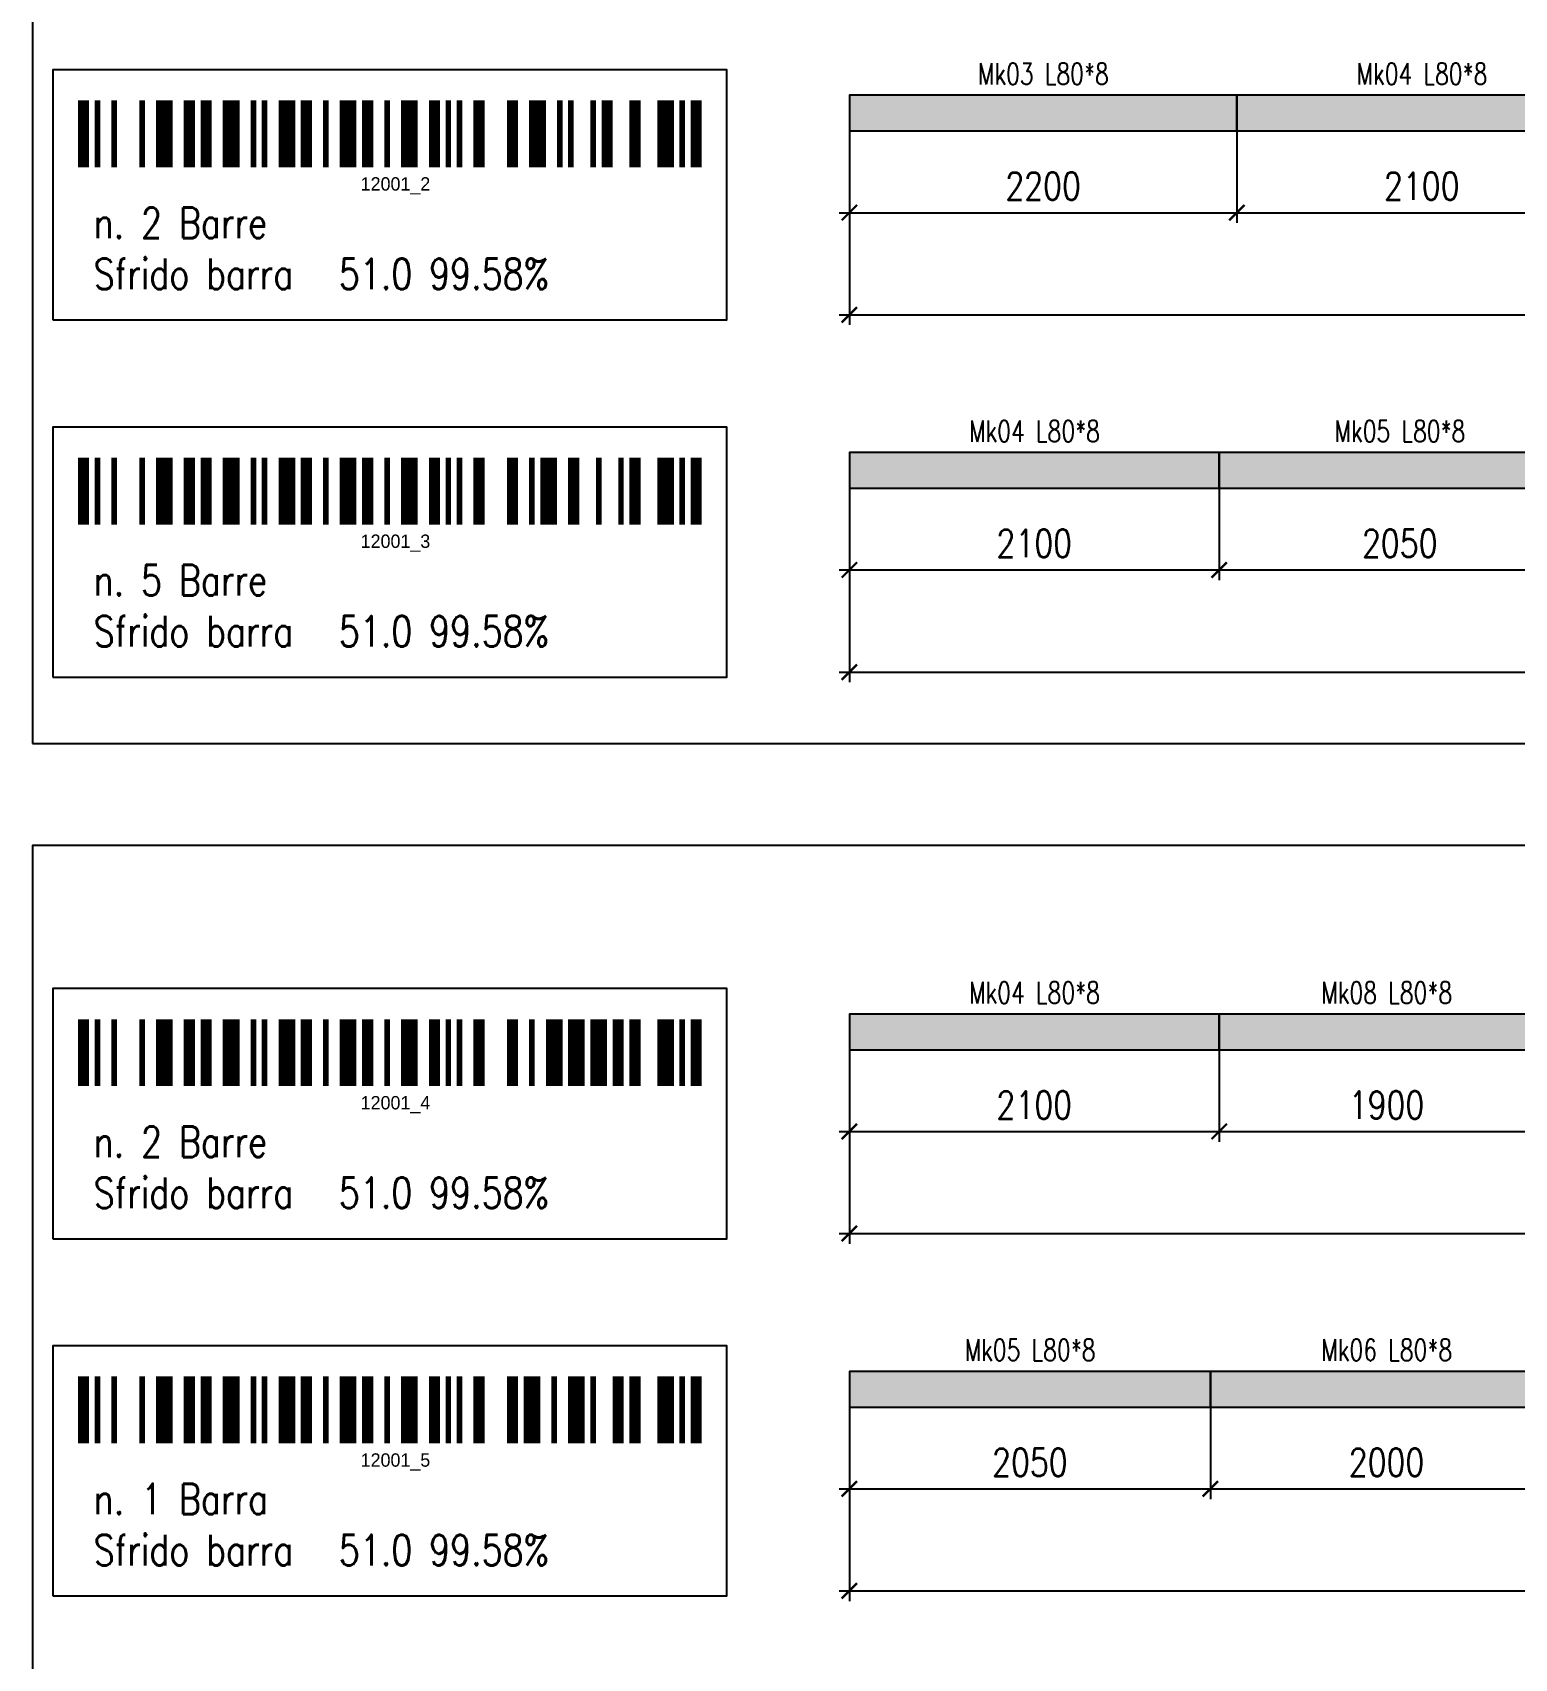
# Model space of a CAD drawing. Header units: millimetres. Extents: x -56 to 421004, y -1 to 91234.
# Drawn here: x 358607 to 367022, y 73628 to 82861 of the extents above; entities that cross this region are included whole.
import ezdxf
from ezdxf.enums import TextEntityAlignment as Align

# ---------------------------------------------------------------- set-up
doc = ezdxf.new("R2010")
doc.units = ezdxf.units.MM
doc.styles.add('EasyCutStyle', font='romans.shx', dxfattribs={"width": 0.8})
doc.styles.add('EasyCutStyleOptimezeBars', font='Romans.shx', dxfattribs={"width": 0.8})
doc.dimstyles.new('EasyCutDimOptimezeBars', dxfattribs={"dimscale": 57.971, "dimtxt": 2.7, "dimasz": 1.5, "dimexe": 1, "dimexo": 0, "dimgap": 1.25, "dimtad": 1, "dimdec": 1, "dimrnd": 0.5, "dimzin": 12, "dimdsep": 46, "dimtxsty": 'EasyCutStyleOptimezeBars', "dimblk": 'ARCHTICK', "dimblk1": 'ARCHTICK', "dimblk2": 'ARCHTICK', "dimcen": 1, "dimdle": 1, "dimclrd": 1, "dimclre": 1, "dimclrt": 3, "dimadec": 3, "dimazin": 0, "dimtfac": 1, "dimtdec": 1, "dimtix": 1, "dimtmove": 0, "dimatfit": 3, "dimfxl": 1, "dimtfill": 1, "dimtolj": 1, "dimtzin": 0, "dimarcsym": 0})

# ---------------------------------------------------------------- blocks, each defined once
blk = doc.blocks.new('BARCODE128_12001_2')
at = {"linetype": 'Continuous'}
for points, const_width in [([(1, 0), (1, 12)], 2), ([(3.5, 0), (3.5, 12)], 1), ([(6.5, 0), (6.5, 12)], 1), ([(11.5, 0), (11.5, 12)], 1), ([(15.5, 0), (15.5, 12)], 3), ([(20, 0), (20, 12)], 2), ([(23, 0), (23, 12)], 2), ([(27.5, 0), (27.5, 12)], 3), ([(31.5, 0), (31.5, 12)], 1), ([(33.5, 0), (33.5, 12)], 1), ([(37.5, 0), (37.5, 12)], 3), ([(41, 0), (41, 12)], 2), ([(44.5, 0), (44.5, 12)], 1), ([(48.5, 0), (48.5, 12)], 3), ([(52, 0), (52, 12)], 2), ([(55.5, 0), (55.5, 12)], 1), ([(59.5, 0), (59.5, 12)], 3), ([(64, 0), (64, 12)], 2), ([(66.5, 0), (66.5, 12)], 1), ([(68.5, 0), (68.5, 12)], 1), ([(72, 0), (72, 12)], 2), ([(78, 0), (78, 12)], 2), ([(82.5, 0), (82.5, 12)], 3), ([(86.5, 0), (86.5, 12)], 1), ([(88.5, 0), (88.5, 12)], 1), ([(92.5, 0), (92.5, 12)], 1), ([(95, 0), (95, 12)], 2), ([(100, 0), (100, 12)], 2), ([(105.5, 0), (105.5, 12)], 3), ([(108.5, 0), (108.5, 12)], 1), ([(111, 0), (111, 12)], 2)]:
    blk.add_lwpolyline(points, dxfattribs=dict(at, const_width=const_width))
blk.add_text('12001_2', height=2.4).set_placement((57, -4.2), align=Align.CENTER)
blk = doc.blocks.new('_ArchTick')
at = {"color": 0, "linetype": 'ByBlock', "const_width": 0.15}
blk.add_lwpolyline([(-0.5, -0.5), (0.5, 0.5)], dxfattribs=at)
blk = doc.blocks.new('*D1764')
at = {"color": 1, "lineweight": -2}
for p, q in [((363245.2, 82302.2), (363245.2, 81780.4)), ((365445.2, 82302.2), (365445.2, 81780.4)), ((363187.3, 81838.4), (365503.2, 81838.4))]:
    blk.add_line(p, q, dxfattribs=at)
at = {"layer": 'Defpoints', "color": 0}
for p in [(363245.2, 82302.2), (365445.2, 82302.2), (365445.2, 81838.4)]:
    blk.add_point(p, dxfattribs=at)
at = {"color": 1, "lineweight": -2, "xscale": 86.9637, "yscale": 86.9637, "zscale": 86.9637, "rotation": 180}
blk.add_blockref('_ArchTick', (363245.2, 81838.4), dxfattribs=at)
at = {"color": 1, "lineweight": -2, "xscale": 86.9637, "yscale": 86.9637, "zscale": 86.9637}
blk.add_blockref('_ArchTick', (365445.2, 81838.4), dxfattribs=at)
at = {"color": 3, "insert": (364345.2, 81989.1), "char_height": 156.53, "attachment_point": 5, "style": 'EasyCutStyleOptimezeBars', "bg_fill": 3, "box_fill_scale": 1.1, "bg_fill_color": 256, "bg_fill_true_color": 13158600, "bg_fill_transparency": 13733808}
blk.add_mtext('\\A1;2200', dxfattribs=at)
blk = doc.blocks.new('*D1765')
at = {"color": 1, "lineweight": -2}
for p, q in [((365445.2, 82302.2), (365445.2, 81780.4)), ((367545.2, 82302.2), (367545.2, 81780.4)), ((365387.3, 81838.4), (367603.2, 81838.4))]:
    blk.add_line(p, q, dxfattribs=at)
at = {"layer": 'Defpoints', "color": 0}
for p in [(365445.2, 82302.2), (367545.2, 82302.2), (367545.2, 81838.4)]:
    blk.add_point(p, dxfattribs=at)
at = {"color": 1, "lineweight": -2, "xscale": 86.9637, "yscale": 86.9637, "zscale": 86.9637, "rotation": 180}
blk.add_blockref('_ArchTick', (365445.2, 81838.4), dxfattribs=at)
at = {"color": 1, "lineweight": -2, "xscale": 86.9637, "yscale": 86.9637, "zscale": 86.9637}
blk.add_blockref('_ArchTick', (367545.2, 81838.4), dxfattribs=at)
at = {"color": 3, "insert": (366495.2, 81989.1), "char_height": 156.53, "attachment_point": 5, "style": 'EasyCutStyleOptimezeBars', "bg_fill": 3, "box_fill_scale": 1.1, "bg_fill_color": 256, "bg_fill_true_color": 13158600, "bg_fill_transparency": 0}
blk.add_mtext('\\A1;2100', dxfattribs=at)
blk = doc.blocks.new('*D1771')
at = {"color": 1, "lineweight": -2}
for p, q in [((363245.2, 82302.2), (363245.2, 81200.7)), ((375246.2, 82302.2), (375246.2, 81200.7)), ((363187.3, 81258.6), (375304.2, 81258.6))]:
    blk.add_line(p, q, dxfattribs=at)
at = {"layer": 'Defpoints', "color": 0}
for p in [(363245.2, 82302.2), (375246.2, 82302.2), (375246.2, 81258.6)]:
    blk.add_point(p, dxfattribs=at)
at = {"color": 1, "lineweight": -2, "xscale": 86.9637, "yscale": 86.9637, "zscale": 86.9637, "rotation": 180}
blk.add_blockref('_ArchTick', (363245.2, 81258.6), dxfattribs=at)
at = {"color": 1, "lineweight": -2, "xscale": 86.9637, "yscale": 86.9637, "zscale": 86.9637}
blk.add_blockref('_ArchTick', (375246.2, 81258.6), dxfattribs=at)
at = {"color": 3, "insert": (369245.7, 81409.4), "char_height": 156.53, "attachment_point": 5, "style": 'EasyCutStyleOptimezeBars', "bg_fill": 3, "box_fill_scale": 1.1, "bg_fill_color": 256, "bg_fill_true_color": 13158600, "bg_fill_transparency": 8938296}
blk.add_mtext('\\A1;12001', dxfattribs=at)
blk = doc.blocks.new('BARCODE128_12001_3')
at = {"linetype": 'Continuous'}
for points, const_width in [([(1, 0), (1, 12)], 2), ([(3.5, 0), (3.5, 12)], 1), ([(6.5, 0), (6.5, 12)], 1), ([(11.5, 0), (11.5, 12)], 1), ([(15.5, 0), (15.5, 12)], 3), ([(20, 0), (20, 12)], 2), ([(23, 0), (23, 12)], 2), ([(27.5, 0), (27.5, 12)], 3), ([(31.5, 0), (31.5, 12)], 1), ([(33.5, 0), (33.5, 12)], 1), ([(37.5, 0), (37.5, 12)], 3), ([(41, 0), (41, 12)], 2), ([(44.5, 0), (44.5, 12)], 1), ([(48.5, 0), (48.5, 12)], 3), ([(52, 0), (52, 12)], 2), ([(55.5, 0), (55.5, 12)], 1), ([(59.5, 0), (59.5, 12)], 3), ([(64, 0), (64, 12)], 2), ([(66.5, 0), (66.5, 12)], 1), ([(68.5, 0), (68.5, 12)], 1), ([(72, 0), (72, 12)], 2), ([(78, 0), (78, 12)], 2), ([(81.5, 0), (81.5, 12)], 1), ([(84.5, 0), (84.5, 12)], 3), ([(89, 0), (89, 12)], 2), ([(93.5, 0), (93.5, 12)], 1), ([(97.5, 0), (97.5, 12)], 1), ([(100, 0), (100, 12)], 2), ([(105.5, 0), (105.5, 12)], 3), ([(108.5, 0), (108.5, 12)], 1), ([(111, 0), (111, 12)], 2)]:
    blk.add_lwpolyline(points, dxfattribs=dict(at, const_width=const_width))
blk.add_text('12001_3', height=2.4).set_placement((57, -4.2), align=Align.CENTER)
blk = doc.blocks.new('*D1772')
at = {"color": 1, "lineweight": -2}
for p, q in [((363245.2, 80273), (363245.2, 79751.3)), ((365345.2, 80273), (365345.2, 79751.3)), ((363187.3, 79809.2), (365403.2, 79809.2))]:
    blk.add_line(p, q, dxfattribs=at)
at = {"layer": 'Defpoints', "color": 0}
for p in [(363245.2, 80273), (365345.2, 80273), (365345.2, 79809.2)]:
    blk.add_point(p, dxfattribs=at)
at = {"color": 1, "lineweight": -2, "xscale": 86.9637, "yscale": 86.9637, "zscale": 86.9637, "rotation": 180}
blk.add_blockref('_ArchTick', (363245.2, 79809.2), dxfattribs=at)
at = {"color": 1, "lineweight": -2, "xscale": 86.9637, "yscale": 86.9637, "zscale": 86.9637}
blk.add_blockref('_ArchTick', (365345.2, 79809.2), dxfattribs=at)
at = {"color": 3, "insert": (364295.2, 79960), "char_height": 156.53, "attachment_point": 5, "style": 'EasyCutStyleOptimezeBars', "bg_fill": 3, "box_fill_scale": 1.1, "bg_fill_color": 256, "bg_fill_true_color": 13158600, "bg_fill_transparency": 10627468}
blk.add_mtext('\\A1;2100', dxfattribs=at)
blk = doc.blocks.new('*D1773')
at = {"color": 1, "lineweight": -2}
for p, q in [((365345.2, 80273), (365345.2, 79751.3)), ((367395.2, 80273), (367395.2, 79751.3)), ((365287.3, 79809.2), (367453.2, 79809.2))]:
    blk.add_line(p, q, dxfattribs=at)
at = {"layer": 'Defpoints', "color": 0}
for p in [(365345.2, 80273), (367395.2, 80273), (367395.2, 79809.2)]:
    blk.add_point(p, dxfattribs=at)
at = {"color": 1, "lineweight": -2, "xscale": 86.9637, "yscale": 86.9637, "zscale": 86.9637, "rotation": 180}
blk.add_blockref('_ArchTick', (365345.2, 79809.2), dxfattribs=at)
at = {"color": 1, "lineweight": -2, "xscale": 86.9637, "yscale": 86.9637, "zscale": 86.9637}
blk.add_blockref('_ArchTick', (367395.2, 79809.2), dxfattribs=at)
at = {"color": 3, "insert": (366370.2, 79960), "char_height": 156.53, "attachment_point": 5, "style": 'EasyCutStyleOptimezeBars', "bg_fill": 3, "box_fill_scale": 1.1, "bg_fill_color": 256, "bg_fill_true_color": 13158600, "bg_fill_transparency": 10636128}
blk.add_mtext('\\A1;2050', dxfattribs=at)
blk = doc.blocks.new('*D1779')
at = {"color": 1, "lineweight": -2}
for p, q in [((363245.2, 80273), (363245.2, 79171.5)), ((375246.2, 80273), (375246.2, 79171.5)), ((363187.3, 79229.5), (375304.2, 79229.5))]:
    blk.add_line(p, q, dxfattribs=at)
at = {"layer": 'Defpoints', "color": 0}
for p in [(363245.2, 80273), (375246.2, 80273), (375246.2, 79229.5)]:
    blk.add_point(p, dxfattribs=at)
at = {"color": 1, "lineweight": -2, "xscale": 86.9637, "yscale": 86.9637, "zscale": 86.9637, "rotation": 180}
blk.add_blockref('_ArchTick', (363245.2, 79229.5), dxfattribs=at)
at = {"color": 1, "lineweight": -2, "xscale": 86.9637, "yscale": 86.9637, "zscale": 86.9637}
blk.add_blockref('_ArchTick', (375246.2, 79229.5), dxfattribs=at)
at = {"color": 3, "insert": (369245.7, 79380.2), "char_height": 156.53, "attachment_point": 5, "style": 'EasyCutStyleOptimezeBars', "bg_fill": 3, "box_fill_scale": 1.1, "bg_fill_color": 256, "bg_fill_true_color": 13158600, "bg_fill_transparency": 9083536}
blk.add_mtext('\\A1;12001', dxfattribs=at)
blk = doc.blocks.new('BARCODE128_12001_4')
at = {"linetype": 'Continuous'}
for points, const_width in [([(1, 0), (1, 12)], 2), ([(3.5, 0), (3.5, 12)], 1), ([(6.5, 0), (6.5, 12)], 1), ([(11.5, 0), (11.5, 12)], 1), ([(15.5, 0), (15.5, 12)], 3), ([(20, 0), (20, 12)], 2), ([(23, 0), (23, 12)], 2), ([(27.5, 0), (27.5, 12)], 3), ([(31.5, 0), (31.5, 12)], 1), ([(33.5, 0), (33.5, 12)], 1), ([(37.5, 0), (37.5, 12)], 3), ([(41, 0), (41, 12)], 2), ([(44.5, 0), (44.5, 12)], 1), ([(48.5, 0), (48.5, 12)], 3), ([(52, 0), (52, 12)], 2), ([(55.5, 0), (55.5, 12)], 1), ([(59.5, 0), (59.5, 12)], 3), ([(64, 0), (64, 12)], 2), ([(66.5, 0), (66.5, 12)], 1), ([(68.5, 0), (68.5, 12)], 1), ([(72, 0), (72, 12)], 2), ([(78, 0), (78, 12)], 2), ([(81.5, 0), (81.5, 12)], 1), ([(85.5, 0), (85.5, 12)], 3), ([(89.5, 0), (89.5, 12)], 3), ([(93.5, 0), (93.5, 12)], 3), ([(97, 0), (97, 12)], 2), ([(100, 0), (100, 12)], 2), ([(105.5, 0), (105.5, 12)], 3), ([(108.5, 0), (108.5, 12)], 1), ([(111, 0), (111, 12)], 2)]:
    blk.add_lwpolyline(points, dxfattribs=dict(at, const_width=const_width))
blk.add_text('12001_4', height=2.4).set_placement((57, -4.2), align=Align.CENTER)
blk = doc.blocks.new('*D1780')
at = {"color": 1, "lineweight": -2}
for p, q in [((363245.2, 77084.4), (363245.2, 76562.6)), ((365345.2, 77084.4), (365345.2, 76562.6)), ((363187.3, 76620.6), (365403.2, 76620.6))]:
    blk.add_line(p, q, dxfattribs=at)
at = {"layer": 'Defpoints', "color": 0}
for p in [(363245.2, 77084.4), (365345.2, 77084.4), (365345.2, 76620.6)]:
    blk.add_point(p, dxfattribs=at)
at = {"color": 1, "lineweight": -2, "xscale": 86.9637, "yscale": 86.9637, "zscale": 86.9637, "rotation": 180}
blk.add_blockref('_ArchTick', (363245.2, 76620.6), dxfattribs=at)
at = {"color": 1, "lineweight": -2, "xscale": 86.9637, "yscale": 86.9637, "zscale": 86.9637}
blk.add_blockref('_ArchTick', (365345.2, 76620.6), dxfattribs=at)
at = {"color": 3, "insert": (364295.2, 76771.3), "char_height": 156.53, "attachment_point": 5, "style": 'EasyCutStyleOptimezeBars', "bg_fill": 3, "box_fill_scale": 1.1, "bg_fill_color": 256, "bg_fill_true_color": 13158600, "bg_fill_transparency": 13749624}
blk.add_mtext('\\A1;2100', dxfattribs=at)
blk = doc.blocks.new('*D1781')
at = {"color": 1, "lineweight": -2}
for p, q in [((365345.2, 77084.4), (365345.2, 76562.6)), ((367245.2, 77084.4), (367245.2, 76562.6)), ((365287.3, 76620.6), (367303.2, 76620.6))]:
    blk.add_line(p, q, dxfattribs=at)
at = {"layer": 'Defpoints', "color": 0}
for p in [(365345.2, 77084.4), (367245.2, 77084.4), (367245.2, 76620.6)]:
    blk.add_point(p, dxfattribs=at)
at = {"color": 1, "lineweight": -2, "xscale": 86.9637, "yscale": 86.9637, "zscale": 86.9637, "rotation": 180}
blk.add_blockref('_ArchTick', (365345.2, 76620.6), dxfattribs=at)
at = {"color": 1, "lineweight": -2, "xscale": 86.9637, "yscale": 86.9637, "zscale": 86.9637}
blk.add_blockref('_ArchTick', (367245.2, 76620.6), dxfattribs=at)
at = {"color": 3, "insert": (366295.2, 76771.3), "char_height": 156.53, "attachment_point": 5, "style": 'EasyCutStyleOptimezeBars', "bg_fill": 3, "box_fill_scale": 1.1, "bg_fill_color": 256, "bg_fill_true_color": 13158600, "bg_fill_transparency": 13749624}
blk.add_mtext('\\A1;1900', dxfattribs=at)
blk = doc.blocks.new('*D1788')
at = {"color": 1, "lineweight": -2}
for p, q in [((363245.2, 77084.4), (363245.2, 75982.8)), ((375246.2, 77084.4), (375246.2, 75982.8)), ((363187.3, 76040.8), (375304.2, 76040.8))]:
    blk.add_line(p, q, dxfattribs=at)
at = {"layer": 'Defpoints', "color": 0}
for p in [(363245.2, 77084.4), (375246.2, 77084.4), (375246.2, 76040.8)]:
    blk.add_point(p, dxfattribs=at)
at = {"color": 1, "lineweight": -2, "xscale": 86.9637, "yscale": 86.9637, "zscale": 86.9637, "rotation": 180}
blk.add_blockref('_ArchTick', (363245.2, 76040.8), dxfattribs=at)
at = {"color": 1, "lineweight": -2, "xscale": 86.9637, "yscale": 86.9637, "zscale": 86.9637}
blk.add_blockref('_ArchTick', (375246.2, 76040.8), dxfattribs=at)
at = {"color": 3, "insert": (369245.7, 76191.5), "char_height": 156.53, "attachment_point": 5, "style": 'EasyCutStyleOptimezeBars', "bg_fill": 3, "box_fill_scale": 1.1, "bg_fill_color": 256, "bg_fill_true_color": 13158600, "bg_fill_transparency": 13750656}
blk.add_mtext('\\A1;12001', dxfattribs=at)
blk = doc.blocks.new('BARCODE128_12001_5')
at = {"linetype": 'Continuous'}
for points, const_width in [([(1, 0), (1, 12)], 2), ([(3.5, 0), (3.5, 12)], 1), ([(6.5, 0), (6.5, 12)], 1), ([(11.5, 0), (11.5, 12)], 1), ([(15.5, 0), (15.5, 12)], 3), ([(20, 0), (20, 12)], 2), ([(23, 0), (23, 12)], 2), ([(27.5, 0), (27.5, 12)], 3), ([(31.5, 0), (31.5, 12)], 1), ([(33.5, 0), (33.5, 12)], 1), ([(37.5, 0), (37.5, 12)], 3), ([(41, 0), (41, 12)], 2), ([(44.5, 0), (44.5, 12)], 1), ([(48.5, 0), (48.5, 12)], 3), ([(52, 0), (52, 12)], 2), ([(55.5, 0), (55.5, 12)], 1), ([(59.5, 0), (59.5, 12)], 3), ([(64, 0), (64, 12)], 2), ([(66.5, 0), (66.5, 12)], 1), ([(68.5, 0), (68.5, 12)], 1), ([(72, 0), (72, 12)], 2), ([(78, 0), (78, 12)], 2), ([(81.5, 0), (81.5, 12)], 3), ([(85.5, 0), (85.5, 12)], 1), ([(89.5, 0), (89.5, 12)], 3), ([(92.5, 0), (92.5, 12)], 1), ([(97, 0), (97, 12)], 2), ([(100, 0), (100, 12)], 2), ([(105.5, 0), (105.5, 12)], 3), ([(108.5, 0), (108.5, 12)], 1), ([(111, 0), (111, 12)], 2)]:
    blk.add_lwpolyline(points, dxfattribs=dict(at, const_width=const_width))
blk.add_text('12001_5', height=2.4).set_placement((57, -4.2), align=Align.CENTER)
blk = doc.blocks.new('*D1789')
at = {"color": 1, "lineweight": -2}
for p, q in [((363245.2, 75055.2), (363245.2, 74533.4)), ((365295.2, 75055.2), (365295.2, 74533.4)), ((363187.3, 74591.4), (365353.2, 74591.4))]:
    blk.add_line(p, q, dxfattribs=at)
at = {"layer": 'Defpoints', "color": 0}
for p in [(363245.2, 75055.2), (365295.2, 75055.2), (365295.2, 74591.4)]:
    blk.add_point(p, dxfattribs=at)
at = {"color": 1, "lineweight": -2, "xscale": 86.9637, "yscale": 86.9637, "zscale": 86.9637, "rotation": 180}
blk.add_blockref('_ArchTick', (363245.2, 74591.4), dxfattribs=at)
at = {"color": 1, "lineweight": -2, "xscale": 86.9637, "yscale": 86.9637, "zscale": 86.9637}
blk.add_blockref('_ArchTick', (365295.2, 74591.4), dxfattribs=at)
at = {"color": 3, "insert": (364270.2, 74742.1), "char_height": 156.53, "attachment_point": 5, "style": 'EasyCutStyleOptimezeBars', "bg_fill": 3, "box_fill_scale": 1.1, "bg_fill_color": 256, "bg_fill_true_color": 13158600, "bg_fill_transparency": 13751172}
blk.add_mtext('\\A1;2050', dxfattribs=at)
blk = doc.blocks.new('*D1790')
at = {"color": 1, "lineweight": -2}
for p, q in [((365295.2, 75055.2), (365295.2, 74533.4)), ((367295.2, 75055.2), (367295.2, 74533.4)), ((365237.3, 74591.4), (367353.2, 74591.4))]:
    blk.add_line(p, q, dxfattribs=at)
at = {"layer": 'Defpoints', "color": 0}
for p in [(365295.2, 75055.2), (367295.2, 75055.2), (367295.2, 74591.4)]:
    blk.add_point(p, dxfattribs=at)
at = {"color": 1, "lineweight": -2, "xscale": 86.9637, "yscale": 86.9637, "zscale": 86.9637, "rotation": 180}
blk.add_blockref('_ArchTick', (365295.2, 74591.4), dxfattribs=at)
at = {"color": 1, "lineweight": -2, "xscale": 86.9637, "yscale": 86.9637, "zscale": 86.9637}
blk.add_blockref('_ArchTick', (367295.2, 74591.4), dxfattribs=at)
at = {"color": 3, "insert": (366295.2, 74742.1), "char_height": 156.53, "attachment_point": 5, "style": 'EasyCutStyleOptimezeBars', "bg_fill": 3, "box_fill_scale": 1.1, "bg_fill_color": 256, "bg_fill_true_color": 13158600, "bg_fill_transparency": 13751172}
blk.add_mtext('\\A1;2000', dxfattribs=at)
blk = doc.blocks.new('*D1797')
at = {"color": 1, "lineweight": -2}
for p, q in [((363245.2, 75055.2), (363245.2, 73953.7)), ((375246.2, 75055.2), (375246.2, 73953.7)), ((363187.3, 74011.7), (375304.2, 74011.7))]:
    blk.add_line(p, q, dxfattribs=at)
at = {"layer": 'Defpoints', "color": 0}
for p in [(363245.2, 75055.2), (375246.2, 75055.2), (375246.2, 74011.7)]:
    blk.add_point(p, dxfattribs=at)
at = {"color": 1, "lineweight": -2, "xscale": 86.9637, "yscale": 86.9637, "zscale": 86.9637, "rotation": 180}
blk.add_blockref('_ArchTick', (363245.2, 74011.7), dxfattribs=at)
at = {"color": 1, "lineweight": -2, "xscale": 86.9637, "yscale": 86.9637, "zscale": 86.9637}
blk.add_blockref('_ArchTick', (375246.2, 74011.7), dxfattribs=at)
at = {"color": 3, "insert": (369245.7, 74162.4), "char_height": 156.53, "attachment_point": 5, "style": 'EasyCutStyleOptimezeBars', "bg_fill": 3, "box_fill_scale": 1.1, "bg_fill_color": 256, "bg_fill_true_color": 13158600, "bg_fill_transparency": 2809296}
blk.add_mtext('\\A1;12001', dxfattribs=at)

msp = doc.modelspace()

# ---------------------------------------------------------------- linework, layer by layer
at = {"color": 5}
for points in [[(358607.16, 78823.65), (375825.98, 78823.65), (375825.98, 90998.56), (358607.16, 90998.56)], [(358607.16, 66068.97), (375825.98, 66068.97), (375825.98, 78243.89), (358607.16, 78243.89)]]:
    msp.add_lwpolyline(points, close=True, dxfattribs=at)
at = {"color": 231, "true_color": 0xfd58be}
for points in [[(363245.23, 82302.19), (375246.23, 82302.19), (375246.23, 82505.11), (363245.23, 82505.11)], [(363245.23, 80273.04), (375246.23, 80273.04), (375246.23, 80475.96), (363245.23, 80475.96)], [(363245.23, 77084.37), (375246.23, 77084.37), (375246.23, 77287.29), (363245.23, 77287.29)], [(363245.23, 75055.22), (375246.23, 75055.22), (375246.23, 75258.13), (363245.23, 75258.13)]]:
    msp.add_lwpolyline(points, close=True, dxfattribs=at)
at = {"color": 7}
for points in [[(363245.23, 82302.19), (365445.23, 82302.19), (365445.23, 82505.11), (363245.23, 82505.11)], [(365445.23, 82302.19), (367545.23, 82302.19), (367545.23, 82505.11), (365445.23, 82505.11)], [(363245.23, 80273.04), (365345.23, 80273.04), (365345.23, 80475.96), (363245.23, 80475.96)], [(365345.23, 80273.04), (367395.23, 80273.04), (367395.23, 80475.96), (365345.23, 80475.96)], [(363245.23, 77084.37), (365345.23, 77084.37), (365345.23, 77287.29), (363245.23, 77287.29)], [(365345.23, 77084.37), (367245.23, 77084.37), (367245.23, 77287.29), (365345.23, 77287.29)], [(363245.23, 75055.22), (365295.23, 75055.22), (365295.23, 75258.13), (363245.23, 75258.13)], [(365295.23, 75055.22), (367295.23, 75055.22), (367295.23, 75258.13), (365295.23, 75258.13)]]:
    msp.add_lwpolyline(points, close=True, dxfattribs=at)
at = {"color": 54, "true_color": 0xa4a217}
msp.add_solid([(363245.23, 82302.19), (365445.23, 82302.19), (363245.23, 82505.11), (365445.23, 82505.11)], dxfattribs=at)
at = {"color": 54, "true_color": 0xa39a17}
for points in [[(365445.23, 82302.19), (367545.23, 82302.19), (365445.23, 82505.11), (367545.23, 82505.11)], [(363245.23, 80273.04), (365345.23, 80273.04), (363245.23, 80475.96), (365345.23, 80475.96)], [(363245.23, 77084.37), (365345.23, 77084.37), (363245.23, 77287.29), (365345.23, 77287.29)]]:
    msp.add_solid(points, dxfattribs=at)
at = {"color": 54, "true_color": 0xa29717}
for points in [[(365345.23, 80273.04), (367395.23, 80273.04), (365345.23, 80475.96), (367395.23, 80475.96)], [(363245.23, 75055.22), (365295.23, 75055.22), (363245.23, 75258.13), (365295.23, 75258.13)]]:
    msp.add_solid(points, dxfattribs=at)
at = {"color": 54, "true_color": 0x9f8b17}
msp.add_solid([(365345.23, 77084.37), (367245.23, 77084.37), (365345.23, 77287.29), (367245.23, 77287.29)], dxfattribs=at)
at = {"color": 54, "true_color": 0xa19317}
msp.add_solid([(365295.23, 75055.22), (367295.23, 75055.22), (365295.23, 75258.13), (367295.23, 75258.13)], dxfattribs=at)

# ---------------------------------------------------------------- texts
at = {"style": 'EasyCutStyle', "width": 0.75}
for s, p in [('Mk03 L80*8', (364346.23, 82565.98)), ('Mk04 L80*8', (366496.23, 82565.98)), ('Mk04 L80*8', (364296.23, 80536.83)), ('Mk05 L80*8', (366371.23, 80536.83)), ('Mk04 L80*8', (364296.23, 77348.16)), ('Mk08 L80*8', (366296.23, 77348.16)), ('Mk05 L80*8', (364271.23, 75319.01)), ('Mk06 L80*8', (366296.23, 75319.01))]:
    msp.add_text(s, height=121.749, dxfattribs=at).set_placement(p, align=Align.CENTER)

# ---------------------------------------------------------------- next in the draw order: texts
at = {"color": 71, "char_height": 173.9274, "attachment_point": 1, "bg_fill": 2}
for s, insert in [('{\\Fromans|c0;\\W0.8;\\C2;n. 2 Barre^J\\C1;Sfrido barra^I\\C7;51.0 99.58%', (358955.02, 81867.37)), ('{\\Fromans|c0;\\W0.8;\\C2;n. 5 Barre^J\\C1;Sfrido barra^I\\C7;51.0 99.58%', (358955.02, 79838.22)), ('{\\Fromans|c0;\\W0.8;\\C2;n. 2 Barre^J\\C1;Sfrido barra^I\\C7;51.0 99.58%', (358955.02, 76649.55)), ('{\\Fromans|c0;\\W0.8;\\C2;n. 1 Barra^J\\C1;Sfrido barra^I\\C7;51.0 99.58%', (358955.02, 74620.4))]:
    msp.add_mtext(s, dxfattribs=dict(at, insert=insert))

# ---------------------------------------------------------------- next in the draw order: dimensions: what is measured, and where the dimension line sits
for base, p1, p2, picture, middle in [((365445.23, 81838.39), (363245.23, 82302.19), (365445.23, 82302.19), '*D1764', (364345.23, 81989.12)), ((365345.23, 79809.23), (363245.23, 80273.04), (365345.23, 80273.04), '*D1772', (364295.23, 79959.97)), ((365345.23, 76620.57), (363245.23, 77084.37), (365345.23, 77084.37), '*D1780', (364295.23, 76771.3)), ((365295.23, 74591.41), (363245.23, 75055.22), (365295.23, 75055.22), '*D1789', (364270.23, 74742.15))]:
    dim = msp.add_linear_dim(base=base, p1=p1, p2=p2, dimstyle='EasyCutDimOptimezeBars', override={"dimscale": 57.9758, "dimtad": 1})
    dim.commit()
    dim.dimension.update_dxf_attribs({"geometry": picture, "text_midpoint": middle})

# ---------------------------------------------------------------- next in the draw order: linework, layer by layer
at = {"color": 5}
for points in [[(358723.11, 81229.64), (362549.52, 81229.64), (362549.52, 82650.05), (358723.11, 82650.05)], [(358723.11, 79200.49), (362549.52, 79200.49), (362549.52, 80620.9), (358723.11, 80620.9)], [(358723.11, 76011.82), (362549.52, 76011.82), (362549.52, 77432.23), (358723.11, 77432.23)], [(358723.11, 73982.67), (362549.52, 73982.67), (362549.52, 75403.07), (358723.11, 75403.07)]]:
    msp.add_lwpolyline(points, close=True, dxfattribs=at)

# ---------------------------------------------------------------- next in the draw order: block references
at = {"xscale": 31.62316363636637, "yscale": 31.62316363636637, "zscale": 31.62316363636364}
for name, p in [('BARCODE128_12001_2', (358865.42, 82096.64)), ('BARCODE128_12001_3', (358865.42, 80067.49)), ('BARCODE128_12001_4', (358865.42, 76878.82)), ('BARCODE128_12001_5', (358865.42, 74849.67))]:
    msp.add_blockref(name, p, dxfattribs=at)

# ---------------------------------------------------------------- next in the draw order: dimensions: what is measured, and where the dimension line sits
for base, p1, p2, picture, middle in [((367545.23, 81838.39), (365445.23, 82302.19), (367545.23, 82302.19), '*D1765', (366495.23, 81989.12)), ((367395.23, 79809.23), (365345.23, 80273.04), (367395.23, 80273.04), '*D1773', (366370.23, 79959.97)), ((367245.23, 76620.57), (365345.23, 77084.37), (367245.23, 77084.37), '*D1781', (366295.23, 76771.3)), ((367295.23, 74591.41), (365295.23, 75055.22), (367295.23, 75055.22), '*D1790', (366295.23, 74742.15))]:
    dim = msp.add_linear_dim(base=base, p1=p1, p2=p2, dimstyle='EasyCutDimOptimezeBars', override={"dimscale": 57.9758, "dimtad": 1})
    dim.commit()
    dim.dimension.update_dxf_attribs({"geometry": picture, "text_midpoint": middle})

# ---------------------------------------------------------------- next in the draw order: dimensions: what is measured, and where the dimension line sits
for base, p1, p2, picture, middle in [((375246.23, 81258.63), (363245.23, 82302.19), (375246.23, 82302.19), '*D1771', (369245.73, 81409.37)), ((375246.23, 79229.48), (363245.23, 80273.04), (375246.23, 80273.04), '*D1779', (369245.73, 79380.21)), ((375246.23, 76040.81), (363245.23, 77084.37), (375246.23, 77084.37), '*D1788', (369245.73, 76191.54)), ((375246.23, 74011.65), (363245.23, 75055.22), (375246.23, 75055.22), '*D1797', (369245.73, 74162.39))]:
    dim = msp.add_linear_dim(base=base, p1=p1, p2=p2, dimstyle='EasyCutDimOptimezeBars', override={"dimscale": 57.9758, "dimtad": 1})
    dim.commit()
    dim.dimension.update_dxf_attribs({"geometry": picture, "text_midpoint": middle})

doc.saveas('drawing.dxf')
